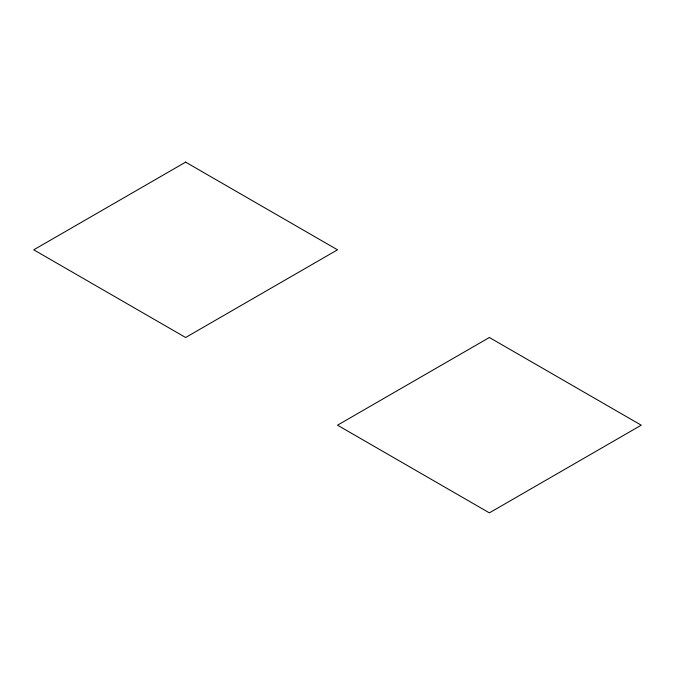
<?xml version="1.0" encoding="UTF-8"?>
<svg xmlns="http://www.w3.org/2000/svg" width="675" height="675" viewBox="0 0 675 675"><rect width="100%" height="100%" fill="white"/><g stroke="black" fill="none" stroke-linecap="round" stroke-linejoin="round"><path stroke-width="1.01" d="M185.625 162.135L33.75 249.817L185.625 337.5L337.5 249.817L185.625 162.135M489.375 337.5L337.5 425.183L489.375 512.865L641.25 425.183L489.375 337.5"/></g></svg>
